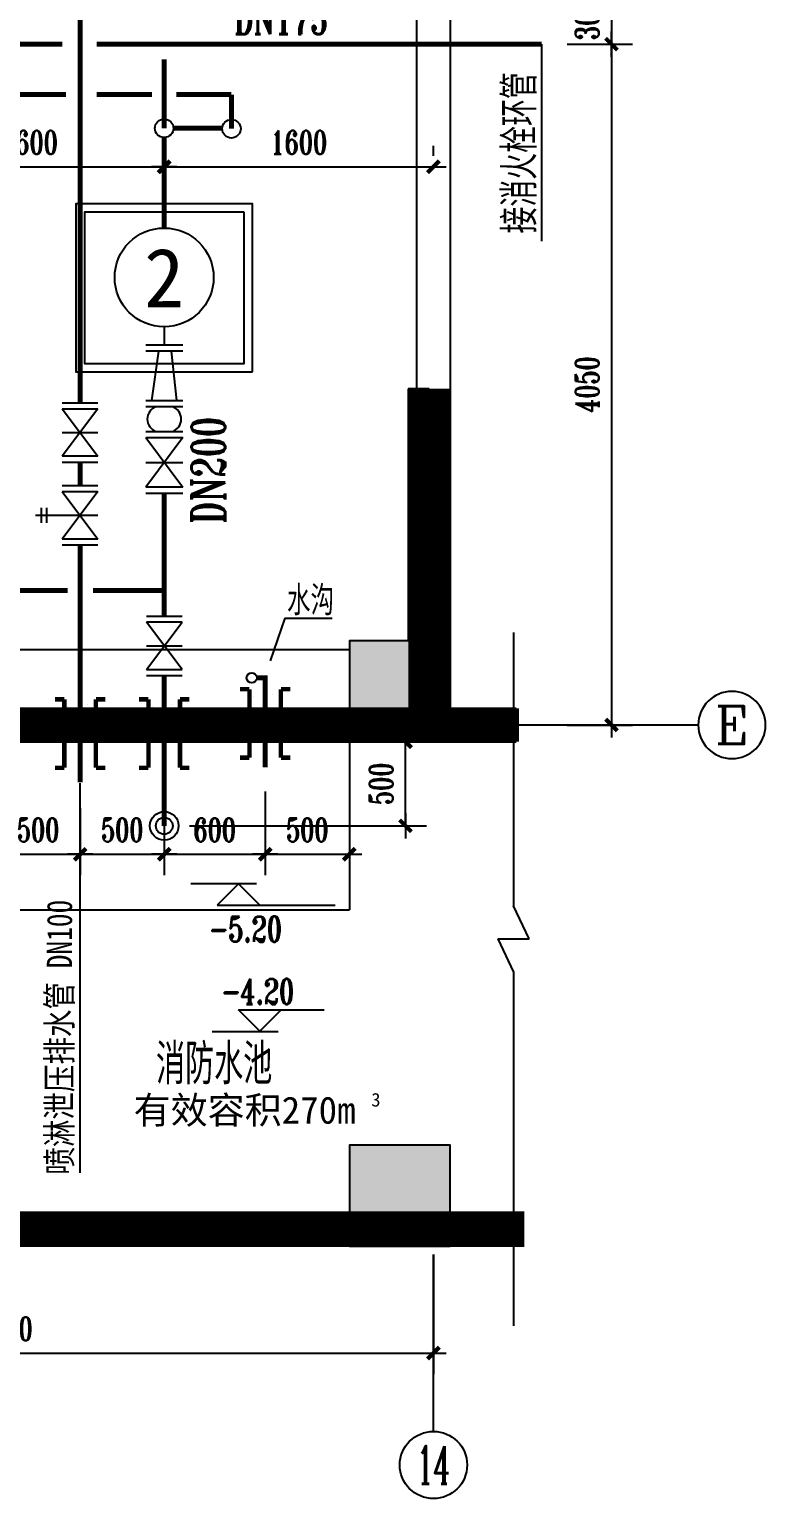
# Model space of a CAD drawing. Extents: x -1920 to 40080, y 2127 to 31827.
# Drawn here: x 9364 to 13740, y 17446 to 26186 of the extents above; entities that cross this region are included whole.
import ezdxf
from ezdxf.enums import TextEntityAlignment as Align

# ---------------------------------------------------------------- set-up
doc = ezdxf.new("R2010")
doc.units = 0
doc.header["$LTSCALE"] = 1000
doc.linetypes.add('ACAD_ISO04W100', pattern=[30.5, 24, -3, 0.5, -3])
doc.linetypes.add('ACAD_ISO05W100', pattern=[33, 24, -3, 0, -3, 0, -3])
for name, color, linetype in [('0STXT标注', 3, 'Continuous'), ('0SX消火栓', 1, 'ACAD_ISO04W100'), ('0SZ自喷', 11, 'ACAD_ISO05W100'), ('0标高', 3, 'Continuous'), ('0管径', 2, 'Continuous'), ('0细线', 8, 'Continuous'), ('0辅助', 8, 'Continuous'), ('0附件', 2, 'Continuous'), ('AXIS_TEXT', 7, 'Continuous'), ('CTXT', 2, 'Continuous'), ('CXHS', 6, 'ACAD_ISO04W100'), ('CZP', 30, 'ACAD_ISO05W100'), ('FM', 60, 'Continuous'), ('PUB_HATCH', 8, 'Continuous'), ('PUB_TEXT', 7, 'Continuous'), ('W_FU', 7, 'Continuous'), ('WALL', 9, 'Continuous'), ('zb', 7, 'Continuous'), ('普消', 6, 'Continuous')]:
    doc.layers.add(name, color=color, linetype=linetype)
doc.styles.add('BZ', font='romant.shx', dxfattribs={"width": 0.7, "bigfont": 'hztxt.shx'})
doc.styles.add('COMPLEX', font='COMPLEX')
doc.styles.add('ROMANT', font='romant.shx', dxfattribs={"width": 0.7, "height": 300})
doc.styles.get("Standard").update_dxf_attribs({"font": 'gbenor.shx', "bigfont": 'gbcbig.shx'})
doc.styles.add('TYDXXD', font='sltxt.shx', dxfattribs={"width": 0.8, "bigfont": 'hztxt.shx'})
doc.styles.add('TYHT', font='simhei.ttf', dxfattribs={"width": 0.7})
doc.styles.add('大小相等', font='sltxt.shx', dxfattribs={"width": 0.8, "bigfont": 'hztxt.shx'})
doc.styles.add('黑体', font='simhei.ttf')
doc.dimstyles.new('DIMA50', dxfattribs={"dimscale": 0.5, "dimtxt": 280, "dimasz": 1, "dimexe": 250, "dimexo": 300, "dimgap": 150, "dimtad": 1, "dimdec": 0, "dimdsep": 46, "dimtxsty": 'BZ', "dimblk": '_DIMX', "dimcen": 2.5, "dimclrd": 9, "dimclre": 9, "dimclrt": 256, "dimadec": 0, "dimazin": 0, "dimtfac": 1, "dimtdec": 0, "dimtix": 1, "dimtmove": 2, "dimatfit": 3, "dimldrblk": '_DIMX', "dimfxl": 1, "dimtolj": 1, "dimtzin": 0, "dimarcsym": 0})

# ---------------------------------------------------------------- blocks, each defined once
blk = doc.blocks.new('_FZH')
blk.add_lwpolyline([(-0.5, -0.5), (0.5, -0.5), (0.5, 0.5), (-0.5, 0.5)], close=True)
at = {"layer": 'PUB_HATCH'}
blk.add_solid([(-0.5, -0.5), (0.5, -0.5), (-0.5, 0.5), (0.5, 0.5)], dxfattribs=at)
blk = doc.blocks.new('B5')
at = {"layer": 'FM'}
for p, q in [((-6, -1.5), (-6, 1.5)), ((-5.5, 1.5), (-5.5, -1.5)), ((-1.5, -1.5), (-1.5, 1.5)), ((-1, 1.5), (-1, -1.5)), ((1, -1.5), (1, 1.5)), ((1.5, -1.5), (1.5, 1.5)), ((1.5, 1.5), (5.5, -1.5)), ((1.5, -1.5), (5.5, 1.5)), ((5.5, 1.5), (5.5, -1.5)), ((6, -1.5), (6, 1.5)), ((-5.49, 0.56), (-1.5, 1)), ((-1.5, -1), (-5.49, -0.44))]:
    blk.add_line(p, q, dxfattribs=at)
for centre, start, end in [((0, 0.31), 18.9005, 161.0974), ((0, -0.31), 198.9005, 341.0974)]:
    blk.add_arc(centre, 1.06, start, end, dxfattribs=at)
blk = doc.blocks.new('_DIMX')
blk.add_line((-150, 0), (150, 0))
at = {"const_width": 50}
blk.add_lwpolyline([(-70, -70), (70, 70)], dxfattribs=at)
blk = doc.blocks.new('*D22')
at = {"layer": '0STXT标注', "color": 9, "lineweight": -2, "transparency": 16777216}
for p, q in [((8565.3, 25424), (8565.3, 25493.9)), ((10165, 25392.2), (10165, 25493.9)), ((8565.8, 25368.9), (10164.5, 25368.9))]:
    blk.add_line(p, q, dxfattribs=at)
at = {"layer": 'Defpoints', "color": 0, "transparency": 16777216}
for p in [(10165, 25368.9), (8565.3, 25274, 0), (10165, 25242.2, 0)]:
    blk.add_point(p, dxfattribs=at)
at = {"layer": '0STXT标注', "color": 9, "lineweight": -2, "transparency": 16777216, "xscale": 0.5, "yscale": 0.5, "zscale": 0.5, "rotation": 180}
blk.add_blockref('_DIMX', (8565.3, 25368.9), dxfattribs=at)
at = {"layer": '0STXT标注', "color": 9, "lineweight": -2, "transparency": 16777216, "xscale": 0.5, "yscale": 0.5, "zscale": 0.5}
blk.add_blockref('_DIMX', (10165, 25368.9), dxfattribs=at)
at = {"layer": '0STXT标注', "transparency": 16777216, "insert": (9365.1, 25513.9), "char_height": 140, "attachment_point": 5, "style": 'BZ'}
blk.add_mtext('\\A1;1600', dxfattribs=at)
blk = doc.blocks.new('*D23')
at = {"layer": '0STXT标注', "color": 9, "lineweight": -2, "transparency": 16777216}
for p, q in [((10166, 25392.2), (10166, 25493.9)), ((11766, 25433.2), (11766, 25493.9)), ((10166.5, 25368.9), (11765.5, 25368.9))]:
    blk.add_line(p, q, dxfattribs=at)
at = {"layer": 'Defpoints', "color": 0, "transparency": 16777216}
for p in [(11766, 25368.9), (11766, 25283.2, 0), (10166, 25242.2, 0)]:
    blk.add_point(p, dxfattribs=at)
at = {"layer": '0STXT标注', "color": 9, "lineweight": -2, "transparency": 16777216, "xscale": 0.5, "yscale": 0.5, "zscale": 0.5, "rotation": 180}
blk.add_blockref('_DIMX', (10166, 25368.9), dxfattribs=at)
at = {"layer": '0STXT标注', "color": 9, "lineweight": -2, "transparency": 16777216, "xscale": 0.5, "yscale": 0.5, "zscale": 0.5}
blk.add_blockref('_DIMX', (11766, 25368.9), dxfattribs=at)
at = {"layer": '0STXT标注', "transparency": 16777216, "insert": (10966, 25513.9), "char_height": 140, "attachment_point": 5, "style": 'BZ'}
blk.add_mtext('\\A1;1600', dxfattribs=at)
blk = doc.blocks.new('*D33')
at = {"layer": '0STXT标注', "color": 9, "lineweight": -2, "transparency": 16777216}
for p, q in [((9166, 21553.2), (9166, 21154.2)), ((9666, 21553.2), (9666, 21154.2)), ((9166.5, 21279.2), (9665.5, 21279.2))]:
    blk.add_line(p, q, dxfattribs=at)
at = {"layer": 'Defpoints', "color": 0, "transparency": 16777216}
for p in [(9166, 21703.2, 0), (9666, 21703.2, 0), (9666, 21279.2)]:
    blk.add_point(p, dxfattribs=at)
at = {"layer": '0STXT标注', "color": 9, "lineweight": -2, "transparency": 16777216, "xscale": 0.5, "yscale": 0.5, "zscale": 0.5, "rotation": 180}
blk.add_blockref('_DIMX', (9166, 21279.2), dxfattribs=at)
at = {"layer": '0STXT标注', "color": 9, "lineweight": -2, "transparency": 16777216, "xscale": 0.5, "yscale": 0.5, "zscale": 0.5}
blk.add_blockref('_DIMX', (9666, 21279.2), dxfattribs=at)
at = {"layer": '0STXT标注', "transparency": 16777216, "insert": (9416, 21424.2), "char_height": 140, "attachment_point": 5, "style": 'BZ'}
blk.add_mtext('\\A1;500', dxfattribs=at)
blk = doc.blocks.new('*D34')
at = {"layer": '0STXT标注', "color": 9, "lineweight": -2, "transparency": 16777216}
for p, q in [((9666, 21553.2), (9666, 21154.2)), ((10166, 21529.4), (10166, 21154.2)), ((9666.5, 21279.2), (10165.5, 21279.2))]:
    blk.add_line(p, q, dxfattribs=at)
at = {"layer": 'Defpoints', "color": 0, "transparency": 16777216}
for p in [(9666, 21703.2, 0), (10166, 21679.4, 0), (10166, 21279.2)]:
    blk.add_point(p, dxfattribs=at)
at = {"layer": '0STXT标注', "color": 9, "lineweight": -2, "transparency": 16777216, "xscale": 0.5, "yscale": 0.5, "zscale": 0.5, "rotation": 180}
blk.add_blockref('_DIMX', (9666, 21279.2), dxfattribs=at)
at = {"layer": '0STXT标注', "color": 9, "lineweight": -2, "transparency": 16777216, "xscale": 0.5, "yscale": 0.5, "zscale": 0.5}
blk.add_blockref('_DIMX', (10166, 21279.2), dxfattribs=at)
at = {"layer": '0STXT标注', "transparency": 16777216, "insert": (9916, 21424.2), "char_height": 140, "attachment_point": 5, "style": 'BZ'}
blk.add_mtext('\\A1;500', dxfattribs=at)
blk = doc.blocks.new('*D35')
at = {"layer": '0STXT标注', "color": 9, "lineweight": -2, "transparency": 16777216}
for p, q in [((10766, 21652.9), (10766, 21154.2)), ((10166, 21529.4), (10166, 21154.2)), ((10166.5, 21279.2), (10765.5, 21279.2))]:
    blk.add_line(p, q, dxfattribs=at)
at = {"layer": 'Defpoints', "color": 0, "transparency": 16777216}
for p in [(10766, 21802.9, 0), (10166, 21679.4, 0), (10766, 21279.2)]:
    blk.add_point(p, dxfattribs=at)
at = {"layer": '0STXT标注', "color": 9, "lineweight": -2, "transparency": 16777216, "xscale": 0.5, "yscale": 0.5, "zscale": 0.5, "rotation": 180}
blk.add_blockref('_DIMX', (10166, 21279.2), dxfattribs=at)
at = {"layer": '0STXT标注', "color": 9, "lineweight": -2, "transparency": 16777216, "xscale": 0.5, "yscale": 0.5, "zscale": 0.5}
blk.add_blockref('_DIMX', (10766, 21279.2), dxfattribs=at)
at = {"layer": '0STXT标注', "transparency": 16777216, "insert": (10466, 21424.2), "char_height": 140, "attachment_point": 5, "style": 'BZ'}
blk.add_mtext('\\A1;600', dxfattribs=at)
blk = doc.blocks.new('*D36')
at = {"layer": '0STXT标注', "color": 9, "lineweight": -2, "transparency": 16777216}
for p, q in [((11266, 21798.2), (11266, 21154.2)), ((10766, 21652.9), (10766, 21154.2)), ((10766.5, 21279.2), (11265.5, 21279.2))]:
    blk.add_line(p, q, dxfattribs=at)
at = {"layer": 'Defpoints', "color": 0, "transparency": 16777216}
for p in [(11266, 21948.2, 0), (10766, 21802.9, 0), (11266, 21279.2)]:
    blk.add_point(p, dxfattribs=at)
at = {"layer": '0STXT标注', "color": 9, "lineweight": -2, "transparency": 16777216, "xscale": 0.5, "yscale": 0.5, "zscale": 0.5, "rotation": 180}
blk.add_blockref('_DIMX', (10766, 21279.2), dxfattribs=at)
at = {"layer": '0STXT标注', "color": 9, "lineweight": -2, "transparency": 16777216, "xscale": 0.5, "yscale": 0.5, "zscale": 0.5}
blk.add_blockref('_DIMX', (11266, 21279.2), dxfattribs=at)
at = {"layer": '0STXT标注', "transparency": 16777216, "insert": (11016, 21424.2), "char_height": 140, "attachment_point": 5, "style": 'BZ'}
blk.add_mtext('\\A1;500', dxfattribs=at)
blk = doc.blocks.new('*D38')
at = {"layer": '0STXT标注', "color": 9, "lineweight": -2, "transparency": 16777216}
for p, q in [((10316, 21948.2), (11725, 21948.2)), ((11600, 21448.7), (11600, 21947.7)), ((10316, 21448.2), (11725, 21448.2))]:
    blk.add_line(p, q, dxfattribs=at)
at = {"layer": 'Defpoints', "color": 0, "transparency": 16777216}
for p in [(10166, 21948.2, 0), (11600, 21948.2), (10166, 21448.2, 0)]:
    blk.add_point(p, dxfattribs=at)
at = {"layer": '0STXT标注', "color": 9, "lineweight": -2, "transparency": 16777216, "xscale": 0.5, "yscale": 0.5, "zscale": 0.5}
for p, rotation in [((11600, 21948.2), 90), ((11600, 21448.2), 270)]:
    blk.add_blockref('_DIMX', p, dxfattribs=dict(at, rotation=rotation))
at = {"layer": '0STXT标注', "transparency": 16777216, "insert": (11455, 21698.2), "char_height": 140, "attachment_point": 5, "rotation": 90, "style": 'BZ'}
blk.add_mtext('\\A1;500', dxfattribs=at)
blk = doc.blocks.new('*D40')
at = {"layer": '0STXT标注', "color": 9, "lineweight": -2, "transparency": 16777216}
for p, q in [((6666, 18898.2), (6666, 18186.6)), ((11766, 18898.2), (11766, 18186.6)), ((6666.5, 18311.6), (11765.5, 18311.6))]:
    blk.add_line(p, q, dxfattribs=at)
at = {"layer": 'Defpoints', "color": 0, "transparency": 16777216}
for p in [(6666, 19048.2, 0), (11766, 19048.2, 0), (11766, 18311.6)]:
    blk.add_point(p, dxfattribs=at)
at = {"layer": '0STXT标注', "color": 9, "lineweight": -2, "transparency": 16777216, "xscale": 0.5, "yscale": 0.5, "zscale": 0.5, "rotation": 180}
blk.add_blockref('_DIMX', (6666, 18311.6), dxfattribs=at)
at = {"layer": '0STXT标注', "color": 9, "lineweight": -2, "transparency": 16777216, "xscale": 0.5, "yscale": 0.5, "zscale": 0.5}
blk.add_blockref('_DIMX', (11766, 18311.6), dxfattribs=at)
at = {"layer": '0STXT标注', "transparency": 16777216, "insert": (9216, 18456.6), "char_height": 140, "attachment_point": 5, "style": 'BZ'}
blk.add_mtext('\\A1;5100', dxfattribs=at)
blk = doc.blocks.new('_AXISO')
blk.add_circle((0, 0), 0.5)
at = {"layer": 'AXIS_TEXT', "style": 'COMPLEX', "width": 1.041667}
blk.add_attdef('A', text='', height=0.56, dxfattribs=at).set_placement((-0.25, -0.28), (0.25, -0.28), align=Align.FIT)
blk = doc.blocks.new('*D49')
at = {"layer": '0STXT标注', "color": 9, "lineweight": -2, "transparency": 16777216}
for p, q in [((12016, 26398.2), (12949.3, 26398.2)), ((12824.3, 26398.7), (12824.3, 26399.2)), ((12824.3, 26398.2), (12824.3, 26098.2)), ((12560.1, 26098.2), (12949.3, 26098.2)), ((12824.3, 26097.7), (12824.3, 26097.2))]:
    blk.add_line(p, q, dxfattribs=at)
at = {"layer": 'Defpoints', "color": 0, "transparency": 16777216}
for p in [(11866, 26398.2, 0), (12410.1, 26098.2, 0), (12824.3, 26098.2)]:
    blk.add_point(p, dxfattribs=at)
at = {"layer": '0STXT标注', "color": 9, "lineweight": -2, "transparency": 16777216, "xscale": 0.5, "yscale": 0.5, "zscale": 0.5}
for p, rotation in [((12824.3, 26398.2), 270), ((12824.3, 26098.2), 90)]:
    blk.add_blockref('_DIMX', p, dxfattribs=dict(at, rotation=rotation))
at = {"layer": '0STXT标注', "transparency": 16777216, "insert": (12679.3, 26248.2), "char_height": 140, "attachment_point": 5, "rotation": 90, "style": 'BZ'}
blk.add_mtext('\\A1;300', dxfattribs=at)
blk = doc.blocks.new('*D50')
at = {"layer": '0STXT标注', "color": 9, "lineweight": -2, "transparency": 16777216}
for p, q in [((12560.1, 26098.2), (12949.3, 26098.2)), ((12824.3, 26097.7), (12824.3, 22048.7)), ((12560.1, 22048.2), (12949.3, 22048.2))]:
    blk.add_line(p, q, dxfattribs=at)
at = {"layer": 'Defpoints', "color": 0, "transparency": 16777216}
for p in [(12410.1, 26098.2, 0), (12410.1, 22048.2, 0), (12824.3, 22048.2)]:
    blk.add_point(p, dxfattribs=at)
at = {"layer": '0STXT标注', "color": 9, "lineweight": -2, "transparency": 16777216, "xscale": 0.5, "yscale": 0.5, "zscale": 0.5}
for p, rotation in [((12824.3, 26098.2), 90), ((12824.3, 22048.2), 270)]:
    blk.add_blockref('_DIMX', p, dxfattribs=dict(at, rotation=rotation))
at = {"layer": '0STXT标注', "transparency": 16777216, "insert": (12679.3, 24073.2), "char_height": 140, "attachment_point": 5, "rotation": 90, "style": 'BZ'}
blk.add_mtext('\\A1;4050', dxfattribs=at)

msp = doc.modelspace()

# ---------------------------------------------------------------- linework, layer by layer
at = {"layer": '0SX消火栓'}
msp.add_line((10166, 24416.7, 0), (10166, 24308.9, 0), dxfattribs=at)
at = {"layer": '0SX消火栓', "const_width": 30, "elevation": 0}
for points in [[(9221, 26098.2), (9561.1, 26098.2)], [(9763.5, 26098.2), (12410.1, 26098.2)], [(9582.1, 25798.2), (9237.6, 25798.2)], [(10093.5, 25798.2), (9763.5, 25798.2)], [(10565.3, 25798.2), (10237.4, 25798.2)], [(10565.3, 25594.9), (10565.3, 25798.2)], [(10220.3, 25598.2), (10510.4, 25598.2)], [(10165.3, 25543.2), (10165.3, 25004.7)], [(9666, 23472), (9666, 23611.3)], [(10165.3, 23426.8), (10165.3, 22848.2)], [(9666, 23119.2), (9666, 21708)], [(9244.2, 22848.2), (9592.5, 22848.2)], [(9741.5, 22848.2), (10166, 22848.2)], [(10166, 22848.2), (10166, 22695.2)], [(10166, 22342.4), (10166, 21448.2)], [(10715.6, 22328.7), (10766, 22328.7), (10766, 21796.5)]]:
    msp.add_lwpolyline(points, dxfattribs=at)
at = {"layer": '0SZ自喷', "const_width": 30, "elevation": 0}
for points in [[(9666, 26398.2), (9666, 23964.1)], [(10166, 26007.9), (10166, 25598.2)]]:
    msp.add_lwpolyline(points, dxfattribs=at)
at = {"layer": '0标高', "color": 9}
for p, q in [((10323, 21105, 0), (10715.1, 21105, 0)), ((10450.4, 20225.9, 0), (10842.5, 20225.9, 0))]:
    msp.add_line(p, q, dxfattribs=at)
at = {"layer": '0标高', "color": 2, "linetype": 'Continuous'}
for p, q in [((10606.9, 21103.7, 0), (10480.5, 20977.3, 0)), ((10606.9, 21103.7, 0), (10733.3, 20977.3, 0)), ((10480.5, 20977.3, 0), (11181.5, 20977.3, 0)), ((10607.9, 20353.6, 0), (11116.4, 20353.6, 0)), ((10734.3, 20227.2, 0), (10607.9, 20353.6, 0)), ((10734.3, 20227.2, 0), (10860.7, 20353.6, 0))]:
    msp.add_line(p, q, dxfattribs=at)
at = {"layer": '0细线', "linetype": 'ByBlock'}
msp.add_line((9666, 19383.6, 0), (9666, 21703.2, 0), dxfattribs=at)
at = {"layer": '0辅助'}
for p, q in [((11866, 28148.2), (11866, 22148.2, 0)), ((11666, 27948.2), (11666, 22148.2, 0)), ((11616, 24048.2), (11616, 22548.2, 0)), ((11741, 24048.2), (11616, 24048.2)), ((12240.9, 22598.4), (12240.9, 20973.5)), ((4416, 22498.2, 0), (11266, 22498.2, 0)), ((11266, 22248.2, 0), (11266, 20948.2, 0)), ((3766, 22148.2, 0), (11666, 22148.2, 0)), ((11866, 22148.2, 0), (12258, 22148.2, 0)), ((13340.1, 22048.2, 0), (11890.4, 22048.2, 0)), ((6766, 21948.2, 0), (12258, 21948.2, 0)), ((6766, 20948.2, 0), (11266, 20948.2, 0)), ((12333.9, 20775.9, 0), (12240.9, 20973.5)), ((12147.8, 20775.9, 0), (12333.9, 20775.9, 0)), ((12147.8, 20775.9, 0), (12240.9, 20578.2)), ((12240.9, 20578.2), (12240.9, 18474.4)), ((12305.5, 19148.2, 0), (6766, 19148.2, 0)), ((12305.5, 18948.2, 0), (3063.8, 18948.2, 0)), ((11766, 17846.3), (11766, 18898.2))]:
    msp.add_line(p, q, dxfattribs=at)
at = {"layer": '0辅助', "color": 252, "flags": 128}
for points, const_width in [([(11741, 21948.2), (11741, 24048.2)], 250), ([(12273.8, 22048.2), (3065.3, 22048.2)], 200)]:
    msp.add_lwpolyline(points, dxfattribs=dict(at, const_width=const_width))
at = {"layer": '0辅助', "const_width": 200, "flags": 128}
msp.add_lwpolyline([(12305.5, 19048.2), (3063.8, 19048.2)], dxfattribs=at)
at = {"layer": '0附件', "color": 60, "linetype": 'ByBlock'}
for p, q in [((9560.1, 23964.1, 0), (9771.8, 23964.1, 0)), ((9560.1, 23928.8, 0), (9771.8, 23928.8, 0)), ((9771.8, 23928.8, 0), (9560.1, 23646.5, 0)), ((9560.1, 23928.8, 0), (9771.8, 23646.5, 0)), ((9560.1, 23787.7, 0), (9771.8, 23787.7, 0)), ((9771.8, 23646.5, 0), (9560.1, 23646.5, 0)), ((9560.1, 23611.3, 0), (9771.8, 23611.3, 0)), ((9560.1, 23472, 0), (9771.8, 23472, 0)), ((9560.1, 23436.7, 0), (9771.8, 23154.5, 0)), ((9771.8, 23436.7, 0), (9560.1, 23154.5, 0)), ((9560.1, 23436.7, 0), (9771.8, 23436.7, 0)), ((9434, 23340.8, 0), (9434, 23249.9, 0)), ((9465.2, 23340.8, 0), (9465.2, 23249.9, 0)), ((9399.9, 23295.6, 0), (9771.8, 23295.6, 0)), ((9771.8, 23154.5, 0), (9560.1, 23154.5, 0)), ((9560.1, 23119.2, 0), (9771.8, 23119.2, 0)), ((10060.1, 22695.2, 0), (10271.8, 22695.2, 0)), ((10271.8, 22659.9, 0), (10060.1, 22659.9, 0)), ((10271.8, 22377.7, 0), (10060.1, 22659.9, 0)), ((10060.1, 22377.7, 0), (10271.8, 22659.9, 0)), ((10060.1, 22518.8, 0), (10271.8, 22518.8, 0)), ((10060.1, 22377.7, 0), (10271.8, 22377.7, 0)), ((10060.1, 22342.4, 0), (10271.8, 22342.4, 0))]:
    msp.add_line(p, q, dxfattribs=at)
at = {"layer": '0附件', "color": 2}
for centre, radius in [((10165.3, 25598.2, 0), 55), ((10565.3, 25594.9, 0), 55), ((10166, 21448.2, 0), 85), ((10166, 21448.2, 0), 50)]:
    msp.add_circle(centre, radius, dxfattribs=at)
at = {"layer": 'CXHS', "color": 2, "linetype": 'ByBlock'}
msp.add_circle((10685.6, 22328.7, 0), 30, dxfattribs=at)
at = {"layer": 'CZP', "color": 60, "linetype": 'ByBlock'}
msp.add_line((10055.7, 23610.6, 0), (10276.2, 23610.6, 0), dxfattribs=at)
at = {"layer": 'CZP', "color": 2, "linetype": 'ByBlock', "elevation": 0}
for points in [[(10691, 24148.2), (10691, 25148.2), (9641, 25148.2), (9641, 24148.2), (10691, 24148.2)], [(10641, 25098.2), (9691, 25098.2), (9691, 24198.2), (10641, 24198.2)]]:
    msp.add_lwpolyline(points, close=True, dxfattribs=at)
at = {"layer": 'CZP', "color": 60, "linetype": 'ByBlock'}
msp.add_circle((10165.3, 24710.7, 0), 294, dxfattribs=at)
at = {"layer": 'W_FU', "const_width": 26.2, "elevation": 0}
for points in [[(9572, 22201.1), (9515.8, 22201.1)], [(9572, 21793.7), (9572, 22201.1)], [(9759.5, 21793.7), (9759.5, 22201.1)], [(9759.5, 22201.1), (9815.8, 22201.1)], [(10072, 22201.1), (10015.8, 22201.1)], [(10072, 21793.7), (10072, 22201.1)], [(10259.5, 21793.7), (10259.5, 22201.1)], [(10259.5, 22201.1), (10315.8, 22201.1)], [(10672, 22261.4), (10615.8, 22261.4)], [(10672, 21854), (10672, 22261.4)], [(10859.5, 21854), (10859.5, 22261.4)], [(10859.5, 22261.4), (10915.8, 22261.4)], [(10672, 22048.2), (10615.8, 22048.2)], [(10859.5, 22048.2), (10915.8, 22048.2)], [(9572, 21988), (9515.8, 21988)], [(9759.5, 21988), (9815.8, 21988)], [(10072, 21988), (10015.8, 21988)], [(10259.5, 21988), (10315.8, 21988)], [(10672, 21854), (10615.8, 21854)], [(10859.5, 21854), (10915.8, 21854)], [(9572, 21793.7), (9515.8, 21793.7)], [(9759.5, 21793.7), (9815.8, 21793.7)], [(10072, 21793.7), (10015.8, 21793.7)], [(10259.5, 21793.7), (10315.8, 21793.7)]]:
    msp.add_lwpolyline(points, dxfattribs=at)
at = {"layer": 'WALL', "color": 9, "ltscale": 500}
for p, q in [((10693.7, 22219.6, 0), (10693.7, 22219.6, 0)), ((10808.8, 22231.9, 0), (10808.8, 22231.9, 0)), ((10876.5, 22210.2, 0), (10876.5, 22210.2, 0)), ((9593.7, 22159.3, 0), (9593.7, 22159.3, 0)), ((9708.8, 22171.6, 0), (9708.8, 22171.6, 0)), ((9776.5, 22150, 0), (9776.5, 22150, 0)), ((10093.7, 22159.3, 0), (10093.7, 22159.3, 0)), ((10208.8, 22171.6, 0), (10208.8, 22171.6, 0)), ((10276.5, 22150, 0), (10276.5, 22150, 0)), ((10625.3, 22032.4, 0), (10653.3, 22051.2, 0)), ((10653.3, 22051.8, 0), (10664.7, 22017.8, 0)), ((9525.3, 21972.1, 0), (9553.3, 21990.9, 0)), ((9553.3, 21991.5, 0), (9564.7, 21957.5, 0)), ((10025.3, 21972.1, 0), (10053.3, 21990.9, 0)), ((10053.3, 21991.5, 0), (10064.7, 21957.5, 0)), ((10700.9, 21973.3, 0), (10700.9, 21973.3, 0)), ((9600.9, 21913, 0), (9600.9, 21913, 0)), ((10100.9, 21913, 0), (10100.9, 21913, 0))]:
    msp.add_line(p, q, dxfattribs=at)
at = {"layer": '普消', "color": 9}
for p, q in [((12410.1, 24926.2, 0), (12410.1, 26098.2, 0)), ((10883.2, 22683.3, 0), (10796.2, 22429.8, 0)), ((10883.2, 22683.3, 0), (11164.9, 22683.3, 0))]:
    msp.add_line(p, q, dxfattribs=at)

# ---------------------------------------------------------------- block references
at = {"layer": '0辅助', "color": 252, "xscale": 600, "yscale": 600}
for p, zscale in [((11566, 22248.2, 0), 600), ((11566, 19248.2, 0), 400)]:
    msp.add_blockref('_FZH', p, dxfattribs=dict(at, zscale=zscale))
at = {"layer": '0辅助'}
ref = msp.add_blockref('_AXISO', (13540.1, 22048.2, 0), dxfattribs=dict(at, xscale=-400, yscale=400, zscale=400))
ref.add_attrib('A', 'E', dxfattribs={"layer": 'AXIS_TEXT', "height": 224, "style": 'COMPLEX', "width": 1.171875}).set_placement((13440.1, 21936.2, 0), (13640.1, 21936.2, 0), align=Align.FIT)
ref = msp.add_blockref('_AXISO', (11766, 17646.3), dxfattribs=dict(at, xscale=400, yscale=400, zscale=400))
ref.add_attrib('A', '14', dxfattribs={"layer": 'AXIS_TEXT', "height": 224, "style": 'COMPLEX', "width": 0.604839}).set_placement((11666, 17534.3), (11866, 17534.3), align=Align.FIT)
at = {"layer": 'CZP', "color": 60, "linetype": 'ByBlock', "xscale": 73.49999999974877, "yscale": 73.5, "zscale": 73.49999999976716, "rotation": 270.0008019373892}
msp.add_blockref('B5', (10166, 23867.9, 0), dxfattribs=at)

# ---------------------------------------------------------------- texts
at = {"layer": '0STXT标注', "color": 60, "style": '大小相等', "width": 0.8}
msp.add_text('接消火栓环管', height=200, rotation=90, dxfattribs=at).set_placement((12379.1, 24971.6, 0))
at = {"layer": '0STXT标注', "linetype": 'ByBlock', "style": 'TYHT', "width": 0.8}
msp.add_text('喷淋泄压排水管 DN100', height=150, rotation=90.00025, dxfattribs=at).set_placement((9617.9, 19373.3, 0))
at = {"layer": '0STXT标注', "color": 60, "extrusion": (-1.4405e-10, -1.09487e-09, 1), "insert": (10895.4, 22788.6, 0), "char_height": 175, "attachment_point": 4, "text_direction": (1, 0, 0), "style": 'TYDXXD'}
msp.add_mtext('水沟', dxfattribs=at)
at = {"layer": '0标高', "color": 2, "linetype": 'Continuous', "style": 'ROMANT', "width": 0.7}
for s, p in [('-5.20', (10433.5, 20759.3, 0)), ('-4.20', (10506.2, 20388, 0))]:
    msp.add_text(s, height=150, dxfattribs=at).set_placement(p)
at = {"layer": '0管径', "color": 3, "linetype": 'Continuous', "style": 'ROMANT', "width": 0.7}
for s, height, rotation, p in [('DN175', 175, 0, (10581.1, 26157.1, 0)), ('DN200', 200, 90, (10528.4, 23244.7, 0))]:
    msp.add_text(s, height=height, rotation=rotation, dxfattribs=at).set_placement(p)
at = {"layer": 'CTXT', "style": 'TYHT'}
msp.add_text('2', height=350, rotation=0, dxfattribs=at).set_placement((10046, 24533.6, 0))
at = {"layer": 'PUB_TEXT', "style": '黑体'}
for s, height, p in [('有效容积270m', 161.32, (9983.9, 19676.7, 0)), ('3', 80.7, (11396.5, 19778.8, 0))]:
    msp.add_text(s, height=height, dxfattribs=at).set_placement(p)
at = {"layer": 'zb'}
msp.add_text('消防水池', height=240, dxfattribs=at).set_placement((10116.8, 19911.4, 0))

# ---------------------------------------------------------------- dimensions: what is measured, and where the dimension line sits
at = {"layer": '0STXT标注'}
for base, p1, p2, picture, middle in [((12824.3, 26098.2, 0), (11866, 26398.2, 0), (12410.1, 26098.2, 0), '*D49', (12679.3, 26248.2, 0)), ((12824.3, 22048.2, 0), (12410.1, 26098.2, 0), (12410.1, 22048.2), '*D50', (12679.3, 24073.2, 0)), ((11600, 21948.2, 0), (10166, 21448.2, 0), (10166, 21948.2, 0), '*D38', (11455, 21698.2, 0))]:
    dim = msp.add_linear_dim(base=base, p1=p1, p2=p2, angle=90, dimstyle='DIMA50', dxfattribs=at)
    dim.commit()
    dim.dimension.update_dxf_attribs({"geometry": picture, "text_midpoint": middle})
for base, p1, p2, picture, middle in [((10165, 25368.9, 0), (8565.3, 25274, 0), (10165, 25242.2), '*D22', (9365.1, 25513.9, 0)), ((11766, 25368.9, 0), (10166, 25242.2), (11766, 25283.2), '*D23', (10966, 25513.9, 0)), ((11266, 21279.2, 0), (10766, 21802.9, 0), (11266, 21948.2, 0), '*D36', (11016, 21424.2, 0)), ((10766, 21279.2, 0), (10166, 21679.4), (10766, 21802.9, 0), '*D35', (10466, 21424.2, 0)), ((9666, 21279.2, 0), (9166, 21703.2, 0), (9666, 21703.2, 0), '*D33', (9416, 21424.2, 0)), ((10166, 21279.2, 0), (9666, 21703.2, 0), (10166, 21679.4), '*D34', (9916, 21424.2, 0)), ((11766, 18311.6, 0), (6666, 19048.2), (11766, 19048.2), '*D40', (9216, 18456.6, 0))]:
    dim = msp.add_linear_dim(base=base, p1=p1, p2=p2, dimstyle='DIMA50', dxfattribs=at)
    dim.commit()
    dim.dimension.update_dxf_attribs({"geometry": picture, "text_midpoint": middle})

doc.saveas('drawing.dxf')
